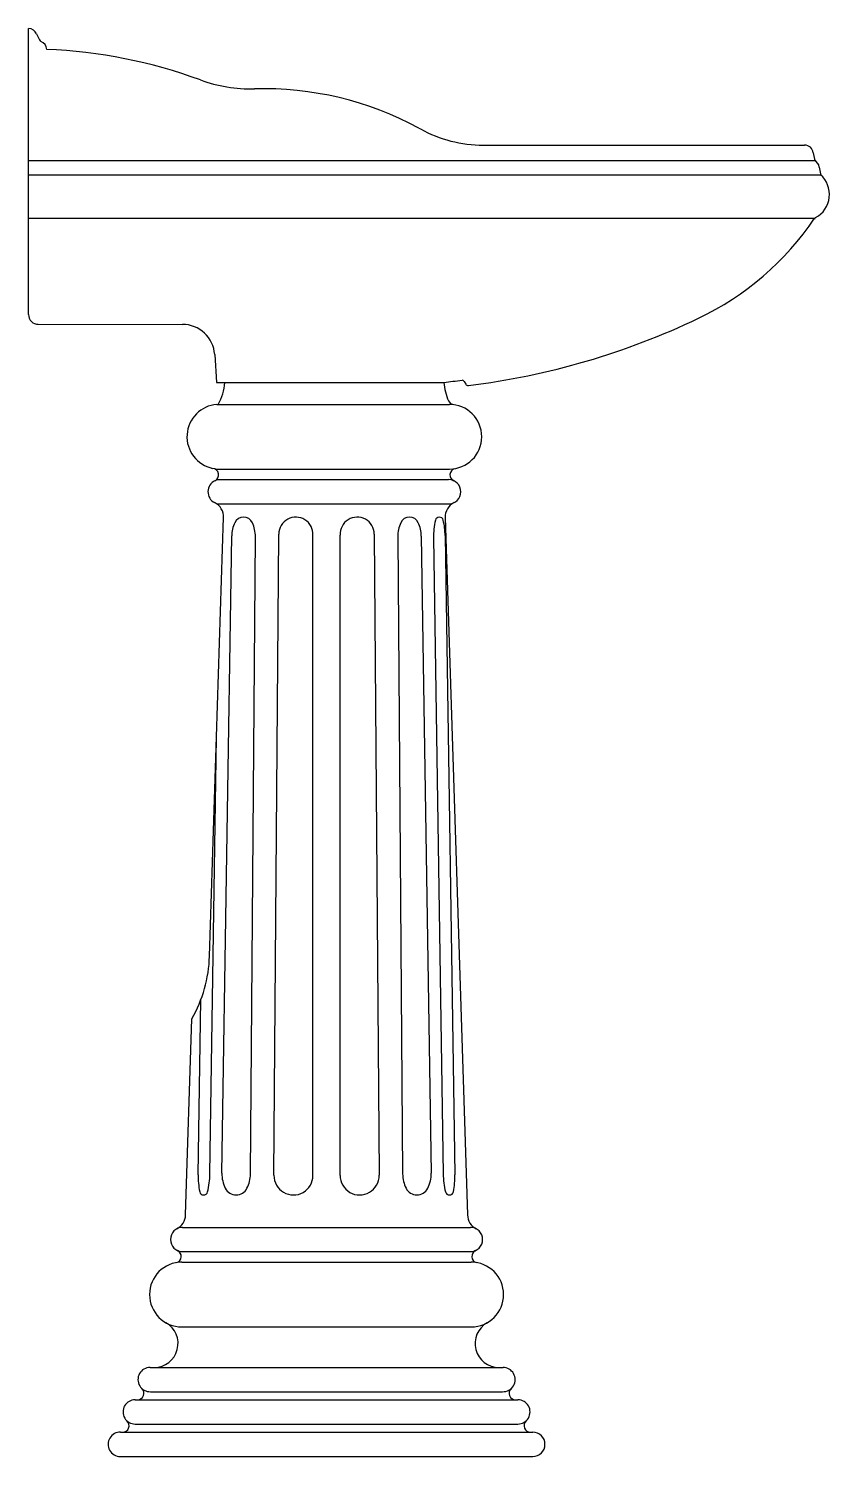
# Model space of a CAD drawing. Extents: x -683.547 to -683.043, y 519.001 to 519.899.
import ezdxf

# ---------------------------------------------------------------- set-up
doc = ezdxf.new("R2010")
doc.units = 0
doc.header["$LTSCALE"] = 0.285119
doc.header["$MEASUREMENT"] = 0
doc.linetypes.add('CONTINU', pattern=[0])
doc.layers.get('0').update_dxf_attribs({"linetype": 'CONTINUOUS'})

msp = doc.modelspace()

# ---------------------------------------------------------------- linework, layer by layer
at = {"linetype": 'CONTINU'}
for points in [[(-683.54195, 519.89532, 0.30399), (-683.54703, 519.89872)], [(-683.54022, 519.89161, 0.200574), (-683.53919, 519.89064)], [(-683.53559, 519.88561, 0.287675), (-683.53919, 519.89064)], [(-683.43881, 519.86639, 0.077357), (-683.53559, 519.88561)], [(-683.43881, 519.86639, 0.094534), (-683.40491, 519.86084)], [(-683.30145, 519.83614, 0.131195), (-683.40491, 519.86084)], [(-683.30037, 519.83556, 0.126006), (-683.26073, 519.82541)], [(-683.05308, 519.82061, 0.377064), (-683.05853, 519.82541)], [(-683.04936, 519.81161, 0.251175), (-683.05238, 519.81583)], [(-683.05236, 519.81656, 0.200162), (-683.05162, 519.81538)], [(-683.05159, 519.77982, 0.525649), (-683.0486, 519.80679)], [(-683.0486, 519.80733, 0.164859), (-683.04805, 519.80629)], [(-683.12531, 519.71651, 0.134326), (-683.05226, 519.77938)], [(-683.05159, 519.77982, 0.12174), (-683.05256, 519.77893)], [(-683.54703, 519.7188, 0.414218), (-683.54092, 519.71269)], [(-683.42987, 519.69361, 0.39577), (-683.4502, 519.71268)], [(-683.27014, 519.67417, 0.080312), (-683.12531, 519.71651)], [(-683.4276, 519.6623, 0.102108), (-683.42344, 519.67609)], [(-683.28569, 519.67609, 0.006136), (-683.2741, 519.67766)], [(-683.28569, 519.67609, 0.08446), (-683.28265, 519.66454)], [(-683.2729, 519.67679, 0.218951), (-683.2741, 519.67766)], [(-683.27188, 519.67504, 0.303317), (-683.27014, 519.67417)], [(-683.28265, 519.66454, 0.259791), (-683.27947, 519.66218)], [(-683.42844, 519.6623, 0.867995), (-683.43115, 519.62206)], [(-683.28215, 519.62162, 1), (-683.28215, 519.66235)], [(-683.42969, 519.6143, 0.778674), (-683.43115, 519.62206)], [(-683.27892, 519.62188, 0.685375), (-683.2794, 519.6143)], [(-683.42969, 519.6143, 0.629239), (-683.42989, 519.60053)], [(-683.2826, 519.59973, 1), (-683.2826, 519.615)], [(-683.42426, 519.59109, 0.293154), (-683.42989, 519.60053)], [(-683.2792, 519.60053, 0.293158), (-683.28483, 519.59109)], [(-683.41722, 519.58789, 0.106187), (-683.41912, 519.57958)], [(-683.40615, 519.58789, 0.637442), (-683.41722, 519.58789)], [(-683.40424, 519.57913, 0.111476), (-683.40615, 519.58789)], [(-683.368, 519.58011, 1.022341), (-683.3895, 519.58075)], [(-683.32941, 519.58075, 1.022342), (-683.35092, 519.58011)], [(-683.31276, 519.58792, 0.111776), (-683.31468, 519.57913)], [(-683.3017, 519.58791, 0.637446), (-683.31276, 519.58792)], [(-683.2998, 519.57955, 0.106468), (-683.3017, 519.58791)], [(-683.29096, 519.58945, 0.060963), (-683.29214, 519.57838)], [(-683.286, 519.58946, 0.794312), (-683.29096, 519.58945)], [(-683.28481, 519.57978, 0.053386), (-683.286, 519.58946)], [(-683.44421, 519.27581, 0.122012), (-683.43312, 519.31523)], [(-683.44026, 519.17775, 0.052571), (-683.4393, 519.16712)], [(-683.43433, 519.16701, 0.056314), (-683.43289, 519.17835)], [(-683.42535, 519.17875, 0.121297), (-683.42317, 519.16926)], [(-683.40954, 519.16926, 0.115384), (-683.40735, 519.17828)], [(-683.39258, 519.17745, 1.00382), (-683.36799, 519.17736)], [(-683.35093, 519.17739, 1.004912), (-683.32634, 519.17745)], [(-683.31156, 519.17828, 0.115384), (-683.30938, 519.16926)], [(-683.29574, 519.16926, 0.12152), (-683.29356, 519.17877)], [(-683.28602, 519.17825, 0.055794), (-683.28459, 519.16701)], [(-683.27962, 519.16712, 0.052571), (-683.27866, 519.17775)], [(-683.4393, 519.16712, 0.807369), (-683.43433, 519.16701)], [(-683.42317, 519.16926, 0.615491), (-683.40954, 519.16926)], [(-683.30938, 519.16926, 0.616247), (-683.29574, 519.16926)], [(-683.28459, 519.16701, 0.804466), (-683.27962, 519.16712)], [(-683.45364, 519.14382, 0.270981), (-683.44817, 519.15252)], [(-683.27075, 519.15252, 0.270803), (-683.26528, 519.14382)], [(-683.45008, 519.1447, 1), (-683.45008, 519.12943)], [(-683.26884, 519.12943, 1), (-683.26884, 519.1447)], [(-683.45377, 519.12255, 0.685414), (-683.45329, 519.13013)], [(-683.26563, 519.13013, 0.685437), (-683.26515, 519.12255)], [(-683.45053, 519.12281, 1), (-683.45053, 519.08208)], [(-683.26839, 519.08208, 1), (-683.26839, 519.12281)], [(-683.46793, 519.05662, 0.771094), (-683.46054, 519.08471)], [(-683.25837, 519.08471, 0.771096), (-683.25099, 519.05662)], [(-683.47054, 519.05662, 1.016167), (-683.4703, 519.04135)], [(-683.24862, 519.04135, 1.016162), (-683.24838, 519.05662)], [(-683.47993, 519.03625, 1.003433), (-683.47988, 519.02098)], [(-683.47843, 519.03625, 0.685044), (-683.47568, 519.04334)], [(-683.24322, 519.04334, 0.686191), (-683.24049, 519.03625)], [(-683.23904, 519.02098, 1.003417), (-683.23899, 519.03625)], [(-683.48782, 519.01589, 0.685087), (-683.48508, 519.02297)], [(-683.23383, 519.02298, 0.685967), (-683.2311, 519.01589)], [(-683.48909, 519.01588, 1.015186), (-683.48932, 519.00061)], [(-683.2296, 519.00061, 1), (-683.2296, 519.01589)]]:
    msp.add_lwpolyline(points, format="xyb", dxfattribs=at)
for points in [[(-683.54703, 519.7188), (-683.54703, 519.89872)], [(-683.54195, 519.89532), (-683.54022, 519.89161)], [(-683.30145, 519.83614), (-683.30037, 519.83556)], [(-683.26326, 519.82541), (-683.05853, 519.82541)], [(-683.05308, 519.82061), (-683.05236, 519.81656)], [(-683.54703, 519.81583), (-683.05238, 519.81583)], [(-683.04936, 519.81161), (-683.0486, 519.80733)], [(-683.54703, 519.80679), (-683.0486, 519.80679)], [(-683.54703, 519.77938), (-683.05226, 519.77938)], [(-683.54092, 519.71269), (-683.4502, 519.71268)], [(-683.42987, 519.69361), (-683.42876, 519.67609)], [(-683.42876, 519.67609), (-683.28569, 519.67609)], [(-683.2729, 519.67679), (-683.27188, 519.67504)], [(-683.42844, 519.6623), (-683.35946, 519.66235)], [(-683.35946, 519.66235), (-683.28215, 519.66235)], [(-683.42954, 519.62162), (-683.28215, 519.62162)], [(-683.42864, 519.615), (-683.2826, 519.615)], [(-683.42855, 519.59973), (-683.2826, 519.59973)], [(-683.43312, 519.31523), (-683.42426, 519.59109)], [(-683.28483, 519.59109), (-683.27075, 519.15252)], [(-683.42535, 519.17875), (-683.41912, 519.57958)], [(-683.40735, 519.17828), (-683.40424, 519.57913)], [(-683.39258, 519.17745), (-683.3895, 519.58075)], [(-683.36799, 519.17736), (-683.368, 519.58011)], [(-683.35093, 519.17739), (-683.35092, 519.58011)], [(-683.32941, 519.58075), (-683.32634, 519.17745)], [(-683.31468, 519.57913), (-683.31156, 519.17828)], [(-683.2998, 519.57955), (-683.29356, 519.17877)], [(-683.29214, 519.57838), (-683.28602, 519.17825)], [(-683.28481, 519.57978), (-683.27866, 519.17775)], [(-683.43289, 519.17835), (-683.42869, 519.45293)], [(-683.44026, 519.17775), (-683.43857, 519.28781)], [(-683.44817, 519.15252), (-683.44421, 519.27581)], [(-683.45008, 519.1447), (-683.26884, 519.1447)], [(-683.45008, 519.12943), (-683.26884, 519.12943)], [(-683.45053, 519.12281), (-683.26839, 519.12281)], [(-683.45053, 519.08208), (-683.26839, 519.08208)], [(-683.47054, 519.05662), (-683.24838, 519.05662)], [(-683.47993, 519.03625), (-683.23899, 519.03625)], [(-683.4703, 519.04135), (-683.24862, 519.04135)], [(-683.47988, 519.02098), (-683.23904, 519.02098)], [(-683.48909, 519.01588), (-683.2296, 519.01589)], [(-683.48932, 519.00061), (-683.2296, 519.00061)]]:
    msp.add_lwpolyline(points, dxfattribs=at)

doc.saveas('drawing.dxf')
